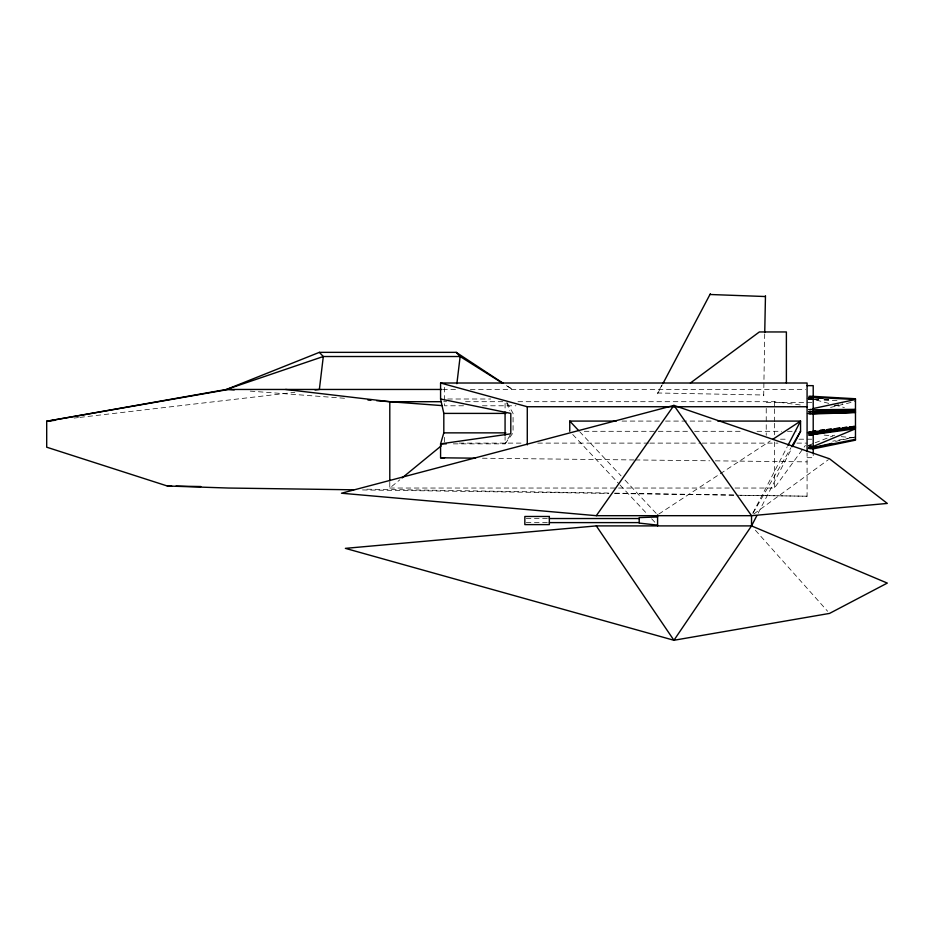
<?xml version="1.0" encoding="UTF-8"?>
<svg xmlns="http://www.w3.org/2000/svg" width="934" height="934" viewBox="0 0 934 934"><rect width="100%" height="100%" fill="white"/><g stroke="black" fill="none" stroke-linecap="round" stroke-linejoin="round"><path stroke-width="0.7" stroke-dasharray="4.67 3.5" d="M763.697 395.782L764.712 333.928M752.862 513.128L787.304 446.65M758.163 513.116L791.939 447.911M661.727 385.345L657.664 392.981L763.825 395.012M657.536 393.763L662.264 384.855M510.092 435.081L505.072 443.86L452.044 443.86M753.002 513.163L791.04 447.666M735.07 488.038L774.403 488.038L805.4 445.413M389.793 482.283L389.793 488.038L399.857 479.796M753.866 513.992L828.388 459.656M658.797 514.085L770.258 440.953M808.424 448.483L811.109 447.351M808.424 447.304L811.109 446.23M808.424 445.401L813.806 443.311M815.149 442.786L837.996 433.913M808.459 412.816L811.226 412.139M830.583 407.422L855.474 401.351M807.081 449.044L811.226 448.087M811.354 446.872L808.505 447.514L811.354 447.012M835.545 441.42L855.474 436.937L832.696 441.163M811.354 411.415L808.505 411.38L811.354 410.808M834.12 405.741L842.666 403.838M808.505 409.536L811.354 408.929M808.505 448.752L811.354 448.18M808.505 446.989L811.354 446.44M808.505 447.199L811.354 446.639M808.505 445.658L811.354 445.133M808.505 435.069L811.354 434.614M808.505 435.116L811.354 434.73M808.505 434.824L811.354 434.45M808.505 433.341L811.354 432.991M811.354 432.57L808.505 432.921L811.354 432.699M808.505 432.384L811.354 432.022M74.113 418.07L78.433 417.568M79.88 417.393L294.829 392.315M811.354 411.544L808.505 411.684L811.354 411.672M808.505 414.089L811.354 413.972M808.505 413.587L811.354 413.493M811.354 413.517L807.081 413.645L811.985 413.622M808.505 413.108L811.354 413.038M808.505 411.345L811.354 411.287M808.505 409.828L811.354 409.793M442.693 389.455L456.201 389.455M470.386 389.455L805.622 389.455M809.533 396.016L813.21 396.016M809.533 397.02L813.21 397.02M809.533 397.627L813.21 397.627M807.081 398.678L813.21 398.678M809.533 398.935L813.21 398.935M447.748 399.005L490.735 399.005M809.533 399.413L813.21 399.413M443.697 401.702L446.604 401.702M465.541 401.702L504.885 401.702M517.996 401.702L774.403 401.702L801.395 405.076M811.786 402.472L766.23 402.472L766.23 405.321M463.521 405.788L444.596 405.788L444.596 385.859M482.446 405.788L515.93 405.788M809.533 409.839L813.21 409.839M809.533 411.369L813.21 411.369M809.533 411.754L813.21 411.754M809.533 413.143L813.21 413.143M809.533 414.112L813.21 414.136M622.021 421.082L659.754 421.082M665.568 421.082L713.459 421.082M584.287 431.298L656.859 431.298M658.307 431.298L688.79 431.298M694.592 431.298L742.495 431.298M757.007 431.298L781.688 431.298M787.49 431.298L796.2 431.298M809.533 432.045L813.21 432.045M807.081 432.535L811.985 432.535M807.081 433.096L811.985 433.096M809.533 433.528L811.985 433.528M809.533 435.022L813.21 435.022M809.533 435.302L813.21 435.302M780.474 439.202L787.584 439.202M798.979 439.202L811.786 439.202M459.154 443.113L523.203 443.113M537.762 443.113L648.406 443.113M649.854 443.113L700.815 443.113M702.263 443.113L777.964 443.113M796.889 443.113L807.081 443.113M809.533 445.927L813.21 445.927M809.533 447.258L813.21 447.258M809.533 447.468L811.985 447.468M809.533 447.841L813.21 447.841M809.533 449.044L813.21 449.044M807.081 457.695L813.21 457.695L813.21 452.873M389.793 488.038L729.244 488.038M526.274 518.533L547.896 518.533M526.274 522.608L547.896 522.608M818.464 399.554L808.505 399.425L818.464 399.869M824.162 399.612L828.435 399.67M482.446 458.22L634.011 459.948M635.307 459.937L709.642 460.789M715.374 460.847L807.081 461.875M362.532 489.941L608.851 493.409M614.689 493.491L735.665 495.207M807.081 496.211L737.124 495.23L807.081 496.211L807.081 452.873M366.945 489.183L608.875 493.047M614.7 493.14L735.665 495.067M824.162 400.102L838.393 400.663M808.505 398.748L811.354 398.865M824.162 399.425L828.435 399.612M808.505 398.993L818.464 399.425M824.162 399.659L828.435 399.845M808.505 397.697L811.354 397.837M811.354 397.242L808.505 397.09L811.354 397.37M808.505 396.098L811.354 396.249M250.242 391.113L347.635 398.503M808.505 433.656L811.354 433.913M824.162 435.092L832.696 435.874M841.242 436.657L855.474 437.953M808.459 398.001L829.205 403.511M834.727 404.982L844.406 407.563M506.426 385.625L512.521 389.455L506.532 385.508M579.629 431.625L621.075 475.885M625.021 480.099L656.602 513.817M572.729 434.462L619.102 484.01M620.094 485.061L646.737 513.537M651.663 518.802L657.583 525.13M755.384 530.22L827.617 611.256M507.069 402.601L513.07 413.4L513.07 432.862L505.072 443.86L505.072 436.622M506.637 402.928L509.766 410.785M774.403 401.702L774.403 407.457M774.403 408.905L774.403 421.853M774.403 423.289L774.403 434.8M774.403 441.992L774.403 488.038M766.23 408.403L766.23 435.326M505.072 403.348L505.072 409.127M444.596 437.369L444.596 443.113M811.354 431.543L808.505 431.882L811.354 431.566"/><path stroke-width="1.4" d="M764.736 332.492L765.471 295.763M456.878 383.722L460.135 356.519L456.201 352.351L319.358 352.351L226.472 389.455L46.7 421.269L46.7 447.199L167.291 485.995L228.445 488.038L353.788 489.813M662.93 383.582L710.365 293.731M807.081 451.437L807.081 383.01L440.579 383.01L440.579 399.005L443.813 413.4L443.813 432.862L440.579 443.86L440.579 457.788L475.488 458.185M787.969 445.378L800.555 421.082L717.814 421.082M596.312 525.9L673.928 640.269L829.544 613.416L887.3 583.085L751.531 525.9L596.312 525.9L345.37 548.363L673.928 640.269L751.531 525.9L756.832 515.673M792.604 446.639L800.555 431.298L800.555 421.082L772.687 439.365M791.775 446.417L800.555 431.298M596.312 515.685L673.928 405.403L829.544 458.804L887.3 503.438L751.531 515.685L596.312 515.685L341.47 493.222L673.928 405.403L751.531 515.685L751.531 525.9M402.087 477.951L441.245 445.857M690.401 383.01L759.354 331.955L786.381 331.955L786.381 383.01M812.452 446.791L855.474 428.811L812.778 434.543M852.789 428.169L855.474 427.118L855.474 440.159L812.778 448.962M812.615 447.771L831.972 443.335M812.778 408.625L855.474 399.518L812.778 397.312M812.778 447.9L855.474 439.319M812.778 434.38L855.474 427.445L812.778 432.804M812.778 432.395L855.474 427.118M812.778 431.87L855.474 426.686L855.474 412.221L812.778 413.482L819.889 413.248M854.05 426.488L849.777 426.99L855.474 426.336M55.351 420.253L46.7 421.269L228.445 389.455L234.259 389.898M315.027 389.957L319.358 389.455L323.304 356.519L319.358 352.351M812.778 432.57L817.04 432.173M819.889 431.905L824.162 431.508M812.778 411.474L855.474 409.337L812.778 409.781M657.583 516.957L639.206 517.611L639.206 523.087L657.583 525.13M812.778 413.96L855.474 412.594M836.969 412.758L852.625 412.303M812.778 412.991L855.474 411.859L855.474 398.748L812.778 396.331M812.778 411.649L855.474 410.797M807.081 385.649L813.21 385.649L813.21 452.873M441.642 389.455L226.472 389.455L323.304 356.519L460.135 356.519L502.772 383.325M376.706 400.709L389.793 401.702L440.778 401.702M440.579 383.01L527.278 406.734L807.081 406.734M443.813 413.4L505.854 413.4M569.763 431.298L569.763 421.082L616.218 421.082M443.813 432.862L505.854 432.862M446.312 443.86L440.579 443.86L510.805 433.831L510.805 413.4L440.579 399.005M440.579 457.788L444.596 457.788M549.344 518.533L639.206 518.533M549.344 522.608L639.206 522.608M836.969 411.672L855.474 411.859M167.291 485.995L171.658 486.065M176.024 486.135L200.81 486.532M710.237 294.502L765.331 296.533M285.629 389.455L389.793 401.702L441.712 405.578M367.984 400.056L370.891 400.266M812.778 397.487L822.737 398.304M456.201 352.351L502.936 383.138M569.763 421.082L578.648 430.574M657.583 514.879L657.583 525.9M527.278 406.734L527.278 444.864M505.072 412.022L505.072 435.174M389.793 401.702L389.793 480.847M815.615 431.041L812.778 431.368L815.615 431.053M824.162 430.025L819.889 430.527L824.162 430.049M831.272 429.185L827.01 429.687L831.272 429.208M839.818 428.169L834.12 428.846L839.818 428.192M846.928 427.328L842.666 427.83L846.928 427.352M549.344 516.479L524.838 516.479L524.838 524.604L549.344 524.604L549.344 516.479"/></g></svg>
